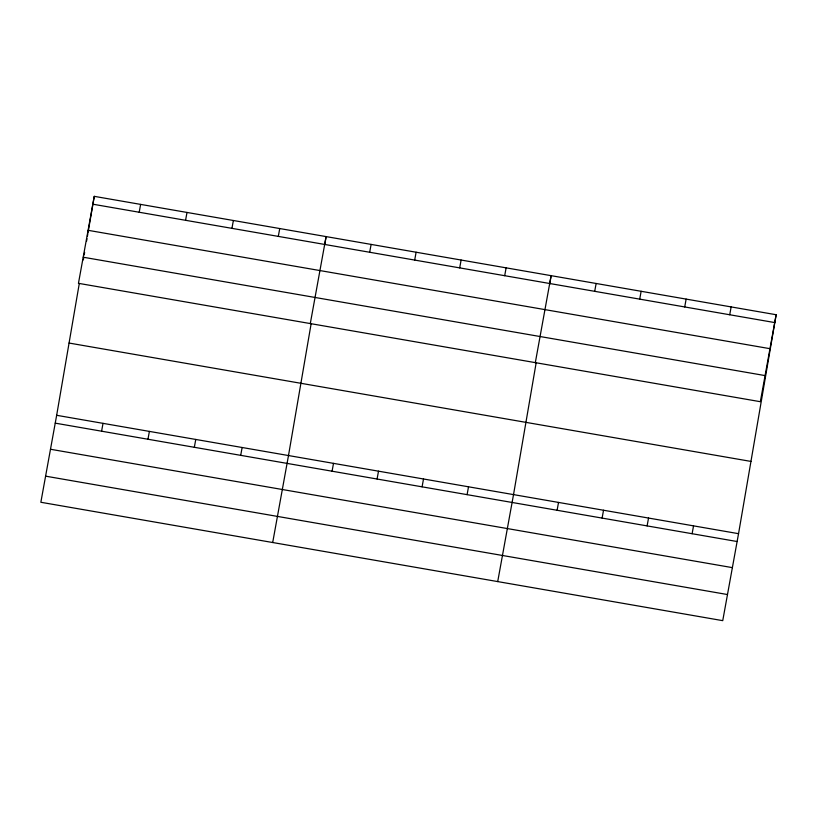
<?xml version="1.0" encoding="UTF-8"?>
<svg xmlns="http://www.w3.org/2000/svg" width="817" height="817" viewBox="0 0 817 817"><rect width="100%" height="100%" fill="white"/><g stroke="black" fill="none" stroke-linecap="round" stroke-linejoin="round"><path stroke-width="1.23" d="M776.15 314.729L760.341 401.698L78.452 283.325L94.261 196.346L776.15 314.729L738.548 533.675L722.739 620.654L40.85 502.271L56.659 415.302L79.29 283.489M83.354 259.888L83.773 257.396M84.202 254.904L84.631 252.412M86.561 241.199L86.99 238.707M87.419 236.215L87.848 233.723M88.052 232.477L94.261 196.346M311.134 323.736L288.493 455.549L272.694 542.519M324.819 244.069L326.106 236.603L310.297 323.573M536.156 362.809L513.525 494.612L497.716 581.581M549.627 284.387L551.128 275.666L535.319 362.636M139.207 212.246L140.626 204.403M101.594 431.192L103.024 423.349M185.571 220.294L187.001 212.451M147.969 439.24L149.388 431.396M231.946 228.351L233.366 220.498M194.334 447.297L195.763 439.444M278.311 236.399L279.731 228.546M240.698 455.345L242.128 447.502M369.682 252.259L371.112 244.416M332.08 471.205L333.499 463.362M414.689 260.072L416.108 252.228M377.076 479.017L378.506 471.174M459.695 267.884L461.115 260.041M422.083 486.83L423.512 478.987M504.692 275.697L506.121 267.853M467.089 494.642L468.519 486.799M594.705 291.322L596.134 283.479M557.102 510.268L558.522 502.424M639.711 299.134L641.141 291.291M602.109 518.08L603.528 510.237M684.717 306.947L686.137 299.104M647.105 525.893L648.535 518.049M729.724 314.759L731.144 306.916M692.111 533.715L693.541 525.862M92.832 204.199L774.72 322.572M88.093 230.312L769.982 348.685M83.201 257.212L765.09 375.595M69.067 343.048L750.956 461.421M56.659 415.302L738.548 533.675M55.229 423.145L737.118 541.528M50.48 449.258L732.369 567.631M45.599 476.158L727.487 594.541"/></g></svg>
